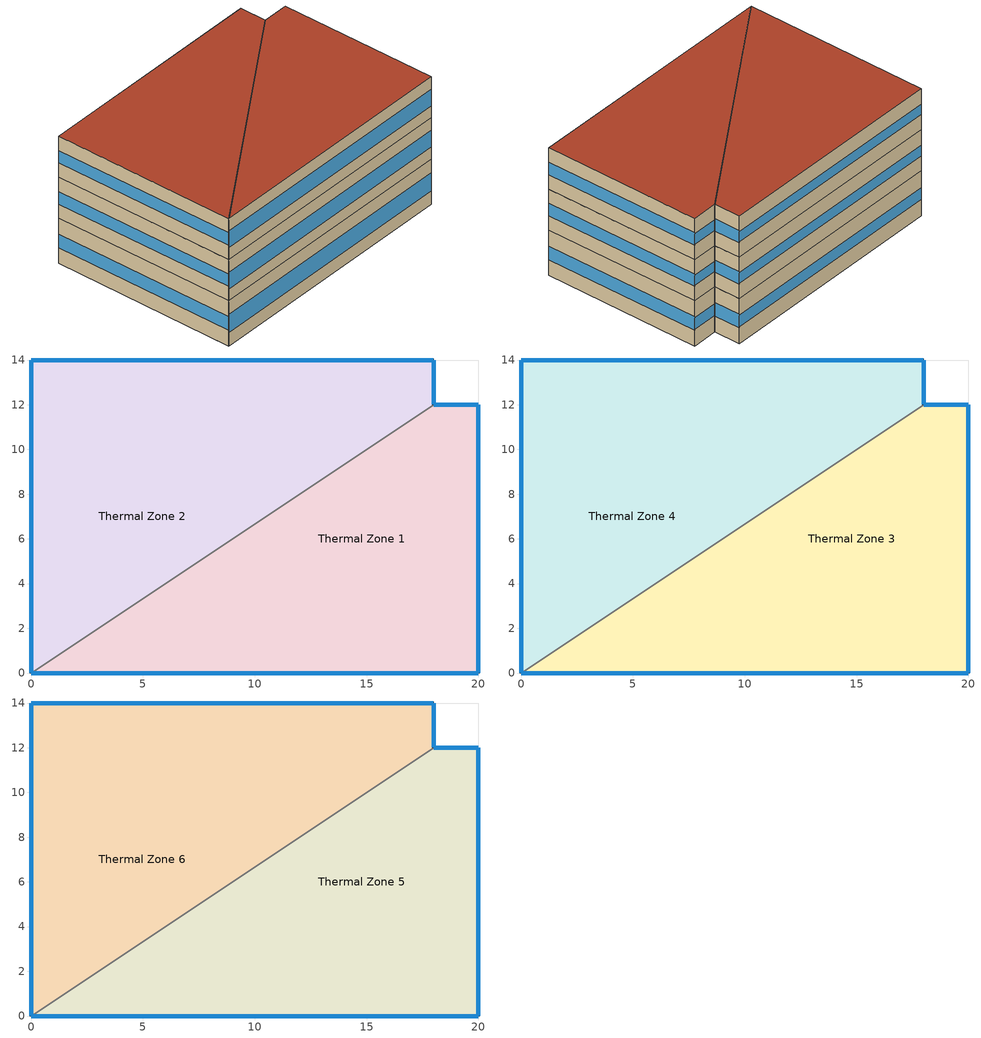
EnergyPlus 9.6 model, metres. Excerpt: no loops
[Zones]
Thermal Zone 1
 floor ground (ExtSlabCarpet): 0,0 18,12 20,12 20,0 z0
 wall outside (Ext Wall): 0,0 20,0 20,12 18,12 z0:3.5
 wall to Thermal Zone 2 (Interior Wall): 18,12 0,0 z0:3.5
 window (Ext Window): 20,0.01 20,11.99 z1.22:2.27; 19.99,12 18.01,12 z1.31:2.19; 0.01,0 19.99,0 z1.05:2.45
Thermal Zone 2
 floor ground (ExtSlabCarpet): 18,14 18,12 0,0 0,14 z0
 wall outside (Ext Wall): 18,12 18,14 0,14 0,0 z0:3.5
 window (Ext Window): 18,12.01 18,13.99 / 0,13.99 0,0.01 z1.22:2.27; 17.99,14 0.01,14 z1.31:2.19
Thermal Zone 3
 floor to Thermal Zone 1 (Interior Floor): 0,0 18,12 20,12 20,0 z3.5
 wall outside (Ext Wall): 0,0 20,0 20,12 18,12 z3.5:6.7
 wall to Thermal Zone 4 (Interior Wall): 18,12 0,0 z3.5:6.7
 window (Ext Window): 20,0.01 20,11.99 z4.62:5.58; 19.99,12 18.01,12 z4.7:5.5; 0.01,0 19.99,0 z4.46:5.74
Thermal Zone 4
 floor to Thermal Zone 2 (Interior Floor): 0,0 0,14 18,14 18,12 z3.5
 wall outside (Ext Wall): 18,12 18,14 0,14 0,0 z3.5:6.7
 window (Ext Window): 18,12.01 18,13.99 / 0,13.99 0,0.01 z4.62:5.58; 17.99,14 0.01,14 z4.7:5.5
Thermal Zone 5
 floor to Thermal Zone 3 (Interior Floor): 0,0 18,12 20,12 20,0 z6.7
 wall outside (Ext Wall): 0,0 20,0 20,12 18,12 z6.7:9.9
 wall to Thermal Zone 6 (Interior Wall): 18,12 0,0 z6.7:9.9
 window (Ext Window): 20,0.01 20,11.99 z7.82:8.78; 19.99,12 18.01,12 z7.9:8.7; 0.01,0 19.99,0 z7.66:8.94
 roof outside (Ext Roof): 0,0 20,0 20,12 18,12 z9.9
Thermal Zone 6
 floor to Thermal Zone 4 (Interior Floor): 0,0 0,14 18,14 18,12 z6.7
 wall outside (Ext Wall): 18,12 18,14 0,14 0,0 z6.7:9.9
 window (Ext Window): 18,12.01 18,13.99 / 0,13.99 0,0.01 z7.82:8.78; 17.99,14 0.01,14 z7.9:8.7
 roof outside (Ext Roof): 0,0 18,12 18,14 0,14 z9.9
[Building]
Building 1: North Axis {deg}=-0
[Site:Location]
Washington Dc Dulles IntL Ar: Latitude {deg}=38.98; Longitude {deg}=-77.47; Time Zone {hr}=-5; Elevation {m}=82
[SizingPeriod:DesignDay] Month=7; Day of Month=21; Day Type=SummerDesignDay; Daily Dry-Bulb Temperature Range {deltaC}=14.4; Dry-Bulb Temperature Range Modifier Type=DefaultMultipliers; Barometric Pressure {Pa}=86790; Wind Speed {m/s}=5; Wind Direction {deg}=340; Rain Indicator=No; Snow Indicator=No; Daylight Saving Time Indicator=No; Solar Model Indicator=ASHRAETau; ASHRAE Clear Sky Optical Depth for Beam Irradiance (taub)=0.339; ASHRAE Clear Sky Optical Depth for Diffuse Irradiance (taud)=2.366; Begin Environment Reset Mode=FullResetAtBeginEnvironment
Name | Maximum Dry-Bulb Temperature {C} | Humidity Condition Type | Wetbulb or DewPoint at Maximum Dry-Bulb {C} | Enthalpy at Maximum Dry-Bulb {J/kg}
SALT-LAKE-CITY-IAP Ann Clg .4% Condns DB=>MWB | 36.5 | Wetbulb | 17.1
SALT-LAKE-CITY-IAP Ann Clg .4% Condns DP=>MDB | 22.5 | Dewpoint | 15.6
SALT-LAKE-CITY-IAP Ann Clg .4% Condns Enth=>MDB | 30.8 | Enthalpy |  | 59300
SALT-LAKE-CITY-IAP Ann Clg .4% Condns WB=>MDB | 31.2 | Wetbulb | 19
[Material] Thermal Absorptance=0.9
Name | Roughness | Thickness m | Conductivity W/m-K | Density kg/m3 | Specific Heat J/kg-K | Solar Absorptance | Visible Absorptance
wall brick | Smooth | 0.25 | 0.7 | 1800 | 829 | 0.65 | 0.65
roof concrete | MediumRough | 0.2 | 0.5 | 2243 | 837 | 0.65 | 0.65
Wall Insulation [30]; Roof Insulation [30] | MediumRough | 0.1693 | 0.049 | 265 | 836.8 | 0.7 | 0.7
F16 Acoustic tile | MediumSmooth | 0.0191 | 0.06 | 368 | 590 | 0.3 | 0.3
M11 100mm lightweight concrete | MediumRough | 0.1016 | 0.53 | 1280 | 840 | 0.5 | 0.5
MAT-CC05 4 HW CONCRETE | Rough | 0.1016 | 1.311 | 2240 | 836.8 | 0.85 | 0.85
G01a 19mm gypsum board | MediumSmooth | 0.019 | 0.16 | 800 | 1090 | 0.4 | 0.4
[Material:AirGap]
Name | Thermal Resistance m2-K/W
F04 Wall air space resistance | 0.15
F05 Ceiling air space resistance | 0.18
[Material:NoMass]
CP02 CARPET PAD: Roughness=Smooth; Thermal Resistance m2-K/W=0.1; Thermal Absorptance=0.9; Solar Absorptance=0.8; Visible Absorptance=0.8
[WindowMaterial:SimpleGlazingSystem]
Window Material Simple Glazing System: U-Factor W/m2-K=2.8; Solar Heat Gain Coefficient=0.35
[Construction]
Ext Roof: roof concrete, Roof Insulation [30]
Ext Wall: wall brick, Wall Insulation [30]
Ext Window: Window Material Simple Glazing System
ExtSlabCarpet: MAT-CC05 4 HW CONCRETE, CP02 CARPET PAD
Interior Floor: F16 Acoustic tile, F05 Ceiling air space resistance, M11 100mm lightweight concrete
Interior Wall: G01a 19mm gypsum board, F04 Wall air space resistance, G01a 19mm gypsum board
[Zone]
Thermal Zone 1; Thermal Zone 2: 0, 0, 0, 0, , 1, , , , , , Yes
Thermal Zone 3; Thermal Zone 4: 0, 0, 0, 3.5, , 1, , , , , , Yes
Thermal Zone 5; Thermal Zone 6: 0, 0, 0, 6.7, , 1, , , , , , Yes
[AvailabilityManager:Scheduled] Schedule=Always On Discrete
Packaged Rooftop Air Conditioner 1 Availability Manager; Air Loop HVAC Outdoor Air System 1 Availability Manager
[Schedule:Constant]
Always On Discrete: Hourly Value=1
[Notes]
wall material
